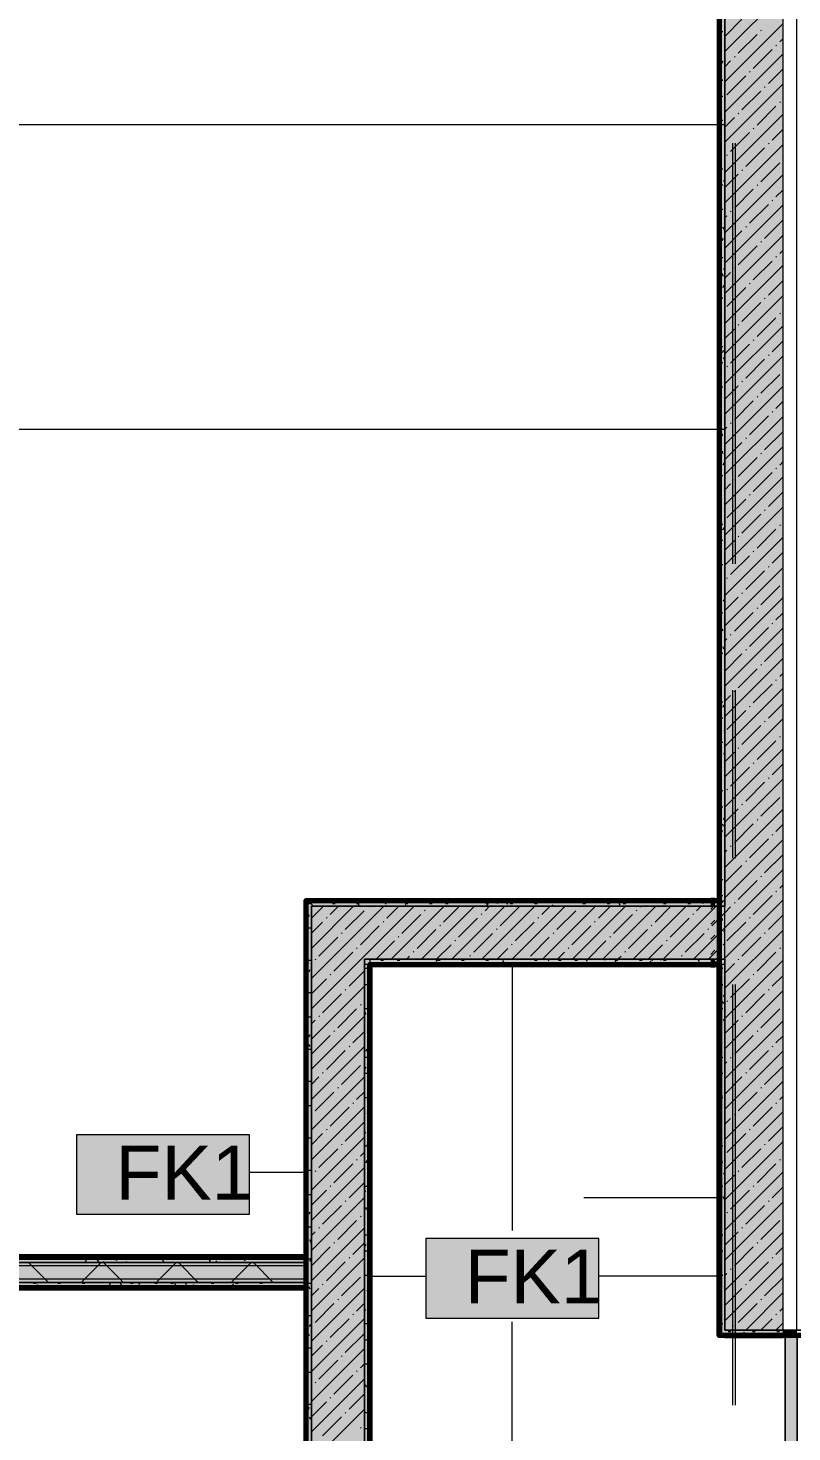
# Model space of a CAD drawing. Header units: millimetres. Extents: x -3817 to 677485, y -22715 to 103890.
# Drawn here: x 362934 to 365816, y 15135 to 20433 of the extents above; entities that cross this region are included whole.
import ezdxf

# ---------------------------------------------------------------- set-up
doc = ezdxf.new("R2010")
doc.units = ezdxf.units.MM
doc.layers.add('PDF _Геометрия', color=7, linetype='Continuous', true_color=0x1d1d1d)
doc.layers.add('PDF _Сплошная заливка', color=7, linetype='Continuous', true_color=0xffffff)
doc.layers.add('PDF _Текст', color=7, linetype='Continuous')
doc.styles.add('PDF GOST-Common', font='arial.ttf')

msp = doc.modelspace()

# ---------------------------------------------------------------- hatches: boundary and pattern name
at = {"layer": 'PDF _Сплошная заливка', "transparency": 33554559}
h = msp.add_hatch(color=256, dxfattribs=at)
h.paths.add_polyline_path([(365782.9, 15519), (365782.9, 15519), (365782.9, 23469), (365562.9, 23469), (365562.9, 15519)], flags=0)
h.paths.add_polyline_path([(365721.6, 24919), (365782.9, 24919), (365782.9, 25319), (365562.9, 25319), (365562.9, 24919)], flags=0)
h = msp.add_hatch(color=256, dxfattribs=at)
h.paths.add_polyline_path([(365542.9, 15498), (365562.9, 15499), (365562.9, 23469), (365542.9, 23469), (365542.9, 15499)], flags=0)
h.paths.add_polyline_path([(365562.9, 24919), (365562.9, 24923), (365542.9, 24923), (365542.9, 24919)], flags=0)
h = msp.add_hatch(color=256, dxfattribs=at)
h.paths.add_polyline_path([(363982.9, 12149), (364002.9, 12149), (364002.9, 13264), (363994.9, 13264), (363994.9, 13319), (363982.9, 13319), (363982.9, 12575.9)], flags=0)
h.paths.add_polyline_path([(363994.9, 14769), (363994.9, 14824), (364002.9, 14824), (364002.9, 17119), (363982.9, 17119), (363982.9, 14769)], flags=0)
h = msp.add_hatch(color=256, dxfattribs=at)
h.paths.add_polyline_path([(364202.9, 12919), (364202.9, 13319), (364002.9, 13319), (364002.9, 12919)], flags=0)
h.paths.add_polyline_path([(364202.9, 14769), (364202.9, 16919), (364002.9, 16919), (364002.9, 14769), (364082.9, 14769)], flags=0)
h = msp.add_hatch(color=256, dxfattribs=at)
h.paths.add_polyline_path([(364222.9, 13119), (364222.9, 13319), (364210.9, 13319), (364209, 13264), (364202.9, 13264), (364202.9, 13119)], flags=0)
h.paths.add_polyline_path([(364222.9, 14769), (364222.9, 16919), (364202.9, 16919), (364202.9, 14824), (364210.9, 14824), (364210.9, 14769)], flags=0)
for points in [[(363980.7, 15774), (363980.7, 15794), (361502.9, 15794), (361502.9, 15774), (363708.6, 15774)], [(363980.7, 15761.5), (363980.7, 15774), (361502.9, 15774), (361502.9, 15761.5), (363708.6, 15761.5)], [(363980.7, 15711.5), (363980.7, 15761.5), (361502.9, 15761.5), (361502.9, 15711.5), (363708.6, 15711.5)], [(363980.7, 15699), (363980.7, 15711.5), (361502.9, 15711.5), (361502.9, 15699), (363708.6, 15699)], [(363980.7, 15679), (363980.7, 15699), (361522.9, 15699), (361522.9, 15679), (363708.6, 15679)]]:
    msp.add_hatch(color=256, dxfattribs=at).paths.add_polyline_path(points)

# ---------------------------------------------------------------- linework, layer by layer
at = {"layer": 'PDF _Геометрия', "color": 231, "lineweight": 70, "true_color": 0xff80c0}
for points in [[(365541.9, 23469), (365541.9, 15500.5), (365542.9, 15500.5), (365542.9, 23469)], [(363982.9, 14769), (363982.9, 17139), (363981.9, 17139), (363981.9, 14769)], [(365542.9, 17139), (363982.9, 17139), (363982.9, 17140), (365542.9, 17140)], [(364222.9, 14769), (364222.9, 16899), (364223.9, 16899), (364223.9, 14769)], [(364222.9, 16899), (365542.9, 16899), (365542.9, 16898), (364222.9, 16898)]]:
    msp.add_lwpolyline(points, close=True, dxfattribs=at)
at = {"layer": 'PDF _Геометрия', "color": 9, "lineweight": 9, "true_color": 0xc0c0c0}
for points in [[(365832.9, 23414), (365832.9, 15519), (366052.9, 15519), (365562.9, 15519), (365782.9, 15519), (365782.9, 23469), (365562.9, 23469), (365542.9, 23469), (365542.9, 15499)], [(361522.9, 19709), (361522.9, 15815.1), (361522.9, 15699), (361522.9, 15679), (363980.7, 15679)], [(363994.9, 14769), (363982.9, 14769), (363982.9, 17119), (363982.9, 17139), (365562.9, 17139)], [(365525.5, 17139), (365509.8, 17139)], [(365562.9, 16919), (365562.9, 16899), (364202.9, 16899), (364202.9, 16919), (365562.9, 16919), (364222.9, 16919), (364222.9, 14769), (364210.9, 14769)], [(365509.8, 16899), (365525.5, 16899)], [(360103.1, 15919), (360103.1, 15899), (360103.1, 15699), (360103.1, 15679), (361502.9, 15679), (361522.9, 15679), (361522.9, 15699), (363980.7, 15699), (361502.9, 15699), (361502.9, 15774), (361502.9, 15794), (363980.7, 15794)], [(365782.9, 15499), (365562.9, 15499)], [(365792.9, 15519), (365812.9, 15519)]]:
    msp.add_lwpolyline(points, dxfattribs=at)
at = {"layer": 'PDF _Геометрия', "color": 7, "lineweight": 9}
for points in [[(365562.9, 16919), (365562.9, 15519), (365562.9, 23469), (365562.9, 17139), (365562.9, 17119)], [(364222.9, 16919), (364202.9, 16919), (364202.9, 14824), (364202.9, 16919)], [(364760.9, 16898.5), (364760.9, 15894.6)], [(363982.4, 16114.4), (363769.9, 16114.4)], [(365532.4, 16017.8), (365031.4, 16017.8)], [(363980.7, 15761.5), (361502.9, 15761.5)], [(363980.7, 15711.5), (361502.9, 15711.5)], [(364223.4, 15722.6), (364434.3, 15722.6)], [(365542.4, 15722.6), (365087.5, 15722.6)], [(364760.9, 13139.5), (364760.9, 15550.6)], [(365562.9, 15498), (365562.9, 15499)], [(365835.4, 14044), (365835.4, 15498), (365835.4, 14044), (365790.4, 14044), (365790.4, 15498), (365790.4, 14044)], [(365835.4, 13140), (365835.4, 15498), (365835.4, 13140), (365790.4, 13140), (365790.4, 15498), (365790.4, 13140)]]:
    msp.add_lwpolyline(points, dxfattribs=at)
at = {"layer": 'PDF _Геометрия', "lineweight": 9}
for points in [[(365562.9, 20344.4), (365782.9, 20564.4)], [(365562.9, 20401.5), (365627.7, 20466.3)], [(365562.9, 20230.4), (365782.9, 20450.4)], [(365613.4, 20338), (365684.7, 20409.2)], [(365699, 20423.5), (365701.3, 20425.9)], [(365670.5, 20280.9), (365741.7, 20352.2)], [(365756, 20366.5), (365758.4, 20368.8)], [(365770.3, 20380.7), (365782.9, 20393.4)], [(365562.9, 20116.3), (365782.9, 20336.3)], [(365562.9, 20287.4), (365584.9, 20309.4)], [(365599.2, 20323.7), (365601.6, 20326.1)], [(365570.7, 20181.1), (365642, 20252.4)], [(365656.2, 20266.7), (365658.6, 20269)], [(365727.5, 20223.9), (365782.9, 20279.3)], [(365562.9, 20002.3), (365782.9, 20222.3)], [(365627.7, 20124.1), (365699, 20195.4)], [(365713.2, 20209.7), (365715.6, 20212)], [(365684.7, 20067.1), (365756, 20138.4)], [(365770.3, 20152.6), (365772.6, 20155)], [(365562.9, 19888.2), (365782.9, 20108.2)], [(365562.9, 20059.3), (365599.2, 20095.6)], [(365613.4, 20109.9), (365615.8, 20112.2)], [(365584.9, 19967.3), (365656.2, 20038.6)], [(365670.5, 20052.8), (365672.8, 20055.2)], [(365741.7, 20010.1), (365782.9, 20051.2)], [(365562.9, 19774.2), (365782.9, 19994.2)], [(365642, 19910.3), (365713.2, 19981.6)], [(365727.5, 19995.8), (365729.9, 19998.2)], [(365570.7, 19953), (365573, 19955.4)], [(365699, 19853.2), (365770.3, 19924.5)], [(365562.9, 19831.2), (365613.4, 19881.8)], [(365562.9, 19660.1), (365782.9, 19880.1)], [(365627.7, 19896), (365630.1, 19898.4)], [(365599.2, 19753.5), (365670.5, 19824.7)], [(365684.7, 19839), (365687.1, 19841.4)], [(365756, 19796.2), (365782.9, 19823.1)], [(365562.9, 19546.1), (365782.9, 19766.1)], [(365656.2, 19696.4), (365727.5, 19767.7)], [(365741.7, 19782), (365744.1, 19784.3)], [(365562.9, 19717.2), (365570.7, 19724.9)], [(365584.9, 19739.2), (365587.3, 19741.6)], [(365562.9, 19603.1), (365627.7, 19667.9)], [(365642, 19682.2), (365644.3, 19684.5)], [(365713.2, 19639.4), (365782.9, 19709.1)], [(365562.9, 19432), (365782.9, 19652)], [(365613.4, 19539.6), (365684.7, 19610.9)], [(365699, 19625.1), (365701.3, 19627.5)], [(365670.5, 19482.6), (365741.7, 19553.9)], [(365756, 19568.1), (365758.4, 19570.5)], [(365770.3, 19582.4), (365782.9, 19595)], [(365562.9, 19318), (365782.9, 19538)], [(365562.9, 19489.1), (365584.9, 19511.1)], [(365599.2, 19525.4), (365601.6, 19527.7)], [(365570.7, 19382.8), (365642, 19454.1)], [(365656.2, 19468.3), (365658.6, 19470.7)], [(365727.5, 19425.6), (365782.9, 19481)], [(365562.9, 19203.9), (365782.9, 19423.9)], [(365627.7, 19325.8), (365699, 19397.1)], [(365713.2, 19411.3), (365715.6, 19413.7)], [(365684.7, 19268.7), (365756, 19340)], [(365770.3, 19354.3), (365772.6, 19356.7)], [(365562.9, 19089.9), (365782.9, 19309.9)], [(365562.9, 19261), (365599.2, 19297.3)], [(365613.4, 19311.5), (365615.8, 19313.9)], [(365584.9, 19169), (365656.2, 19240.2)], [(365670.5, 19254.5), (365672.8, 19256.9)], [(365741.7, 19211.7), (365782.9, 19252.9)], [(365562.9, 18975.8), (365782.9, 19195.8)], [(365642, 19111.9), (365713.2, 19183.2)], [(365727.5, 19197.5), (365729.9, 19199.8)], [(365570.7, 19154.7), (365573, 19157.1)], [(365562.9, 19032.9), (365613.4, 19083.4)], [(365562.9, 18861.8), (365782.9, 19081.8)], [(365627.7, 19097.7), (365630.1, 19100)], [(365699, 19054.9), (365770.3, 19126.2)], [(365599.2, 18955.1), (365670.5, 19026.4)], [(365684.7, 19040.6), (365687.1, 19043)], [(365756, 18997.9), (365782.9, 19024.8)], [(365656.2, 18898.1), (365727.5, 18969.4)], [(365741.7, 18983.6), (365744.1, 18986)], [(365562.9, 18747.7), (365782.9, 18967.7)], [(365562.9, 18918.8), (365570.7, 18926.6)], [(365584.9, 18940.9), (365587.3, 18943.2)], [(365562.9, 18804.8), (365627.7, 18869.6)], [(365642, 18883.8), (365644.3, 18886.2)], [(365713.2, 18841.1), (365782.9, 18910.7)], [(365562.9, 18633.7), (365782.9, 18853.7)], [(365613.4, 18741.3), (365684.7, 18812.5)], [(365699, 18826.8), (365701.3, 18829.2)], [(365756, 18769.8), (365758.4, 18772.2)], [(365770.3, 18784), (365782.9, 18796.7)], [(365562.9, 18519.6), (365782.9, 18739.6)], [(365562.9, 18690.7), (365584.9, 18712.8)], [(365599.2, 18727), (365601.6, 18729.4)], [(365670.5, 18684.2), (365741.7, 18755.5)], [(365570.7, 18584.5), (365642, 18655.7)], [(365656.2, 18670), (365658.6, 18672.4)], [(365727.5, 18627.2), (365782.9, 18682.6)], [(365562.9, 18405.6), (365782.9, 18625.6)], [(365627.7, 18527.4), (365699, 18598.7)], [(365713.2, 18613), (365715.6, 18615.3)], [(365770.3, 18555.9), (365772.6, 18558.3)], [(365562.9, 18291.5), (365782.9, 18511.5)], [(365562.9, 18462.6), (365599.2, 18498.9)], [(365613.4, 18513.2), (365615.8, 18515.5)], [(365684.7, 18470.4), (365756, 18541.7)], [(365584.9, 18370.6), (365656.2, 18441.9)], [(365670.5, 18456.1), (365672.8, 18458.5)], [(365741.7, 18413.4), (365782.9, 18454.5)], [(365562.9, 18177.5), (365782.9, 18397.5)], [(365727.5, 18399.1), (365729.9, 18401.5)], [(365570.7, 18356.4), (365573, 18358.7)], [(365642, 18313.6), (365713.2, 18384.9)], [(365562.9, 18234.5), (365613.4, 18285.1)], [(365562.9, 18063.4), (365782.9, 18283.4)], [(365627.7, 18299.3), (365630.1, 18301.7)], [(365699, 18256.6), (365770.3, 18327.8)], [(365599.2, 18156.8), (365670.5, 18228)], [(365684.7, 18242.3), (365687.1, 18244.7)], [(365741.7, 18185.3), (365744.1, 18187.6)], [(365756, 18199.5), (365782.9, 18226.4)], [(365562.9, 17949.4), (365782.9, 18169.4)], [(365562.9, 18120.5), (365570.7, 18128.3)], [(365584.9, 18142.5), (365587.3, 18144.9)], [(365656.2, 18099.7), (365727.5, 18171)], [(365562.9, 18006.4), (365627.7, 18071.2)], [(365642, 18085.5), (365644.3, 18087.9)], [(365713.2, 18042.7), (365782.9, 18112.4)], [(365562.9, 17835.3), (365782.9, 18055.3)], [(365699, 18028.5), (365701.3, 18030.8)], [(365613.4, 17942.9), (365684.7, 18014.2)], [(365756, 17971.4), (365758.4, 17973.8)], [(365770.3, 17985.7), (365782.9, 17998.3)], [(365562.9, 17721.3), (365782.9, 17941.3)], [(365562.9, 17892.4), (365584.9, 17914.4)], [(365599.2, 17928.7), (365601.6, 17931)], [(365670.5, 17885.9), (365741.7, 17957.2)], [(365570.7, 17786.1), (365642, 17857.4)], [(365656.2, 17871.6), (365658.6, 17874)], [(365727.5, 17828.9), (365782.9, 17884.3)], [(365562.9, 17607.3), (365782.9, 17827.3)], [(365713.2, 17814.6), (365715.6, 17817)], [(365627.7, 17729.1), (365699, 17800.4)], [(365770.3, 17757.6), (365772.6, 17760)], [(365562.9, 17493.2), (365782.9, 17713.2)], [(365562.9, 17664.3), (365599.2, 17700.6)], [(365613.4, 17714.8), (365615.8, 17717.2)], [(365684.7, 17672.1), (365756, 17743.3)], [(365670.5, 17657.8), (365672.8, 17660.2)], [(365741.7, 17615), (365782.9, 17656.2)], [(365562.9, 17379.2), (365782.9, 17599.2)], [(365584.9, 17572.3), (365656.2, 17643.5)], [(365727.5, 17600.8), (365729.9, 17603.1)], [(365570.7, 17558), (365573, 17560.4)], [(365642, 17515.2), (365713.2, 17586.5)], [(365562.9, 17436.2), (365613.4, 17486.7)], [(365627.7, 17501), (365630.1, 17503.4)], [(365699, 17458.2), (365770.3, 17529.5)], [(365562.9, 17265.1), (365782.9, 17485.1)], [(365684.7, 17444), (365687.1, 17446.3)], [(365599.2, 17358.4), (365670.5, 17429.7)], [(365741.7, 17386.9), (365744.1, 17389.3)], [(365756, 17401.2), (365782.9, 17428.1)], [(365562.9, 17151.1), (365782.9, 17371.1)], [(365562.9, 17322.1), (365570.7, 17329.9)], [(365584.9, 17344.2), (365587.3, 17346.5)], [(365656.2, 17301.4), (365727.5, 17372.7)], [(365642, 17287.1), (365644.3, 17289.5)], [(365713.2, 17244.4), (365782.9, 17314)], [(365444.9, 16919), (365562.9, 17037), (365782.9, 17257)], [(365562.9, 17208.1), (365627.7, 17272.9)], [(365699, 17230.1), (365701.3, 17232.5)], [(365613.4, 17144.6), (365684.7, 17215.9)], [(365756, 17173.1), (365758.4, 17175.5)], [(365770.3, 17187.3), (365782.9, 17200)], [(364002.9, 17073.7), (364048.2, 17119)], [(364002.9, 16959.6), (364162.2, 17119)], [(364002.9, 16845.6), (364076.3, 16919), (364276.3, 17119)], [(364002.9, 16731.5), (364190.3, 16919), (364390.3, 17119)], [(364073.8, 17087.6), (364105.2, 17119)], [(364216.3, 17116.1), (364218.7, 17118.4)], [(364287.6, 17073.3), (364333.3, 17119)], [(364304.4, 16919), (364504.4, 17119)], [(364418.4, 16919), (364618.4, 17119)], [(364444.4, 17116.1), (364447.4, 17119)], [(364501.5, 17059), (364561.4, 17119)], [(364532.5, 16919), (364732.5, 17119)], [(364646.5, 16919), (364846.5, 17119)], [(364658.3, 17101.8), (364675.5, 17119)], [(364715.3, 17044.8), (364786.6, 17116.1)], [(364760.6, 16919), (364960.6, 17119)], [(364872.1, 17087.6), (364903.6, 17119)], [(364874.6, 16919), (365074.6, 17119)], [(364988.7, 16919), (365188.7, 17119)], [(365014.7, 17116.1), (365017.1, 17118.4)], [(365086, 17073.3), (365131.7, 17119)], [(365102.7, 16919), (365302.7, 17119)], [(365216.8, 16919), (365416.8, 17119)], [(365242.8, 17116.1), (365245.7, 17119)], [(365299.8, 17059), (365359.8, 17119)], [(365330.8, 16919), (365530.8, 17119)], [(365456.6, 17101.8), (365473.8, 17119)], [(365509.8, 17108), (365520.8, 17119)], [(365513.6, 17044.8), (365562.9, 17094), (365584.9, 17116.1)], [(365558.9, 16919), (365562.9, 16923), (365782.9, 17143)], [(365599.2, 17130.3), (365601.6, 17132.7)], [(365670.5, 17087.6), (365741.7, 17158.8)], [(364059.5, 17073.3), (364061.9, 17075.7)], [(364130.8, 17030.5), (364202.1, 17101.8)], [(364273.4, 17059), (364275.7, 17061.4)], [(364344.6, 17016.3), (364415.9, 17087.6)], [(364430.2, 17101.8), (364432.6, 17104.2)], [(364558.5, 17002), (364629.8, 17073.3)], [(364644, 17087.6), (364646.4, 17089.9)], [(364857.9, 17073.3), (364860.2, 17075.7)], [(364929.1, 17030.5), (365000.4, 17101.8)], [(365071.7, 17059), (365074.1, 17061.4)], [(365143, 17016.3), (365214.3, 17087.6)], [(365228.5, 17101.8), (365230.9, 17104.2)], [(365356.8, 17002), (365428.1, 17073.3)], [(365442.4, 17087.6), (365444.7, 17089.9)], [(365509.8, 17051), (365525.5, 17066.7)], [(365656.2, 17073.3), (365658.6, 17075.7)], [(365727.5, 17030.5), (365782.9, 17085.9)], [(364002.9, 17016.7), (364045.3, 17059)], [(364116.5, 17016.3), (364118.9, 17018.6)], [(364187.8, 16973.5), (364259.1, 17044.8)], [(364401.7, 16959.2), (364472.9, 17030.5)], [(364487.2, 17044.8), (364489.6, 17047.2)], [(364615.5, 16945), (364686.8, 17016.3)], [(364701, 17030.5), (364703.4, 17032.9)], [(364772.3, 16987.8), (364843.6, 17059)], [(364914.9, 17016.3), (364917.3, 17018.6)], [(364986.2, 16973.5), (365057.5, 17044.8)], [(365200, 16959.2), (365271.3, 17030.5)], [(365285.5, 17044.8), (365287.9, 17047.2)], [(365413.9, 16945), (365485.1, 17016.3)], [(365499.4, 17030.5), (365501.8, 17032.9)], [(365509.8, 16994), (365525.5, 17009.7)], [(365562.9, 16808.9), (365782.9, 17028.9)], [(365570.7, 16987.8), (365642, 17059)], [(365713.2, 17016.3), (365715.6, 17018.6)], [(364031, 16930.7), (364102.3, 17002)], [(364173.6, 16959.2), (364175.9, 16961.6)], [(364247.4, 16919), (364316.1, 16987.8)], [(364330.4, 17002), (364332.8, 17004.4)], [(364475.5, 16919), (364530, 16973.5)], [(364544.2, 16987.8), (364546.6, 16990.1)], [(364703.6, 16919), (364743.8, 16959.2)], [(364758.1, 16973.5), (364760.4, 16975.9)], [(364829.4, 16930.7), (364900.6, 17002)], [(364971.9, 16959.2), (364974.3, 16961.6)], [(365045.7, 16919), (365114.5, 16987.8)], [(365128.7, 17002), (365131.1, 17004.4)], [(365273.8, 16919), (365328.3, 16973.5)], [(365342.6, 16987.8), (365344.9, 16990.1)], [(365501.9, 16919), (365542.2, 16959.2)], [(365556.4, 16973.5), (365558.8, 16975.9)], [(365627.7, 16930.7), (365699, 17002)], [(365770.3, 16959.2), (365772.6, 16961.6)], [(364016.8, 16916.5), (364019.1, 16918.9)], [(364088, 16873.7), (364133.3, 16919), (364159.3, 16945)], [(364361.4, 16919), (364373.2, 16930.7)], [(364387.4, 16945), (364389.8, 16947.4)], [(364601.3, 16930.7), (364603.6, 16933.1)], [(364931.7, 16919), (364957.7, 16945)], [(365159.8, 16919), (365171.5, 16930.7)], [(365185.8, 16945), (365188.1, 16947.4)], [(365399.6, 16930.7), (365402, 16933.1)], [(365509.8, 16936.9), (365525.5, 16952.6)], [(365562.9, 16694.9), (365782.9, 16914.9)], [(365613.4, 16916.5), (365615.8, 16918.9)], [(365684.7, 16873.7), (365756, 16945)], [(364073.8, 16859.5), (364076.1, 16861.8)], [(364145.1, 16816.7), (364202.9, 16874.5)], [(365562.9, 16865.9), (365599.2, 16902.2)], [(365670.5, 16859.5), (365672.8, 16861.8)], [(365741.7, 16816.7), (365782.9, 16857.8)], [(364002.9, 16788.6), (364059.5, 16845.2)], [(364002.9, 16617.5), (364202.9, 16817.5)], [(364130.8, 16802.4), (364133.2, 16804.8)], [(365562.9, 16580.8), (365782.9, 16800.8)], [(365584.9, 16773.9), (365656.2, 16845.2)], [(365727.5, 16802.4), (365729.9, 16804.8)], [(364045.3, 16716.9), (364116.5, 16788.2)], [(364187.8, 16745.4), (364190.2, 16747.8)], [(364202.1, 16759.7), (364202.9, 16760.5)], [(365570.7, 16759.7), (365573, 16762)], [(365642, 16716.9), (365713.2, 16788.2)], [(364002.9, 16503.4), (364202.9, 16703.4)], [(364031, 16702.6), (364033.4, 16705)], [(364102.3, 16659.9), (364173.6, 16731.2)], [(365627.7, 16702.6), (365630.1, 16705)], [(365699, 16659.9), (365770.3, 16731.2)], [(364002.9, 16674.5), (364016.8, 16688.4)], [(364088, 16645.6), (364090.4, 16648)], [(364159.3, 16602.8), (364202.9, 16646.4)], [(365562.9, 16637.8), (365613.4, 16688.4)], [(365562.9, 16466.8), (365782.9, 16686.8)], [(365684.7, 16645.6), (365687.1, 16648)], [(364002.9, 16560.5), (364073.8, 16631.4)], [(364002.9, 16389.4), (364202.9, 16589.4)], [(364145.1, 16588.6), (364147.4, 16591)], [(365599.2, 16560.1), (365670.5, 16631.4)], [(365741.7, 16588.6), (365744.1, 16591)], [(365756, 16602.8), (365782.9, 16629.7)], [(364059.5, 16503.1), (364130.8, 16574.3)], [(364202.1, 16531.6), (364202.9, 16532.4)], [(365562.9, 16352.7), (365782.9, 16572.7)], [(365562.9, 16523.8), (365570.7, 16531.6)], [(365584.9, 16545.8), (365587.3, 16548.2)], [(365656.2, 16503.1), (365727.5, 16574.3)], [(364045.3, 16488.8), (364047.6, 16491.2)], [(364116.5, 16446), (364187.8, 16517.3)], [(365642, 16488.8), (365644.3, 16491.2)], [(365713.2, 16446), (365782.9, 16515.7)], [(364002.9, 16275.4), (364202.9, 16475.4)], [(364002.9, 16446.4), (364031, 16474.5)], [(364102.3, 16431.8), (364104.7, 16434.1)], [(365562.9, 16409.7), (365627.7, 16474.5)], [(365562.9, 16238.7), (365782.9, 16458.7)], [(365699, 16431.8), (365701.3, 16434.1)], [(364016.8, 16346.2), (364088, 16417.5)], [(364159.3, 16374.7), (364161.7, 16377.1)], [(364173.6, 16389), (364202.9, 16418.3)], [(365613.4, 16346.2), (365684.7, 16417.5)], [(365756, 16374.7), (365758.4, 16377.1)], [(365770.3, 16389), (365782.9, 16401.6)], [(364002.9, 16161.3), (364202.9, 16361.3)], [(364002.9, 16332.4), (364004.9, 16334.3)], [(364073.8, 16289.2), (364145.1, 16360.5)], [(365562.9, 16124.6), (365782.9, 16344.6)], [(365599.2, 16332), (365601.6, 16334.3)], [(365670.5, 16289.2), (365741.7, 16360.5)], [(364059.5, 16275), (364061.9, 16277.3)], [(364130.8, 16232.2), (364202.1, 16303.5)], [(365562.9, 16295.7), (365584.9, 16317.7)], [(365656.2, 16275), (365658.6, 16277.3)], [(365727.5, 16232.2), (365782.9, 16287.6)], [(364002.9, 16218.3), (364045.3, 16260.7)], [(364002.9, 16047.3), (364202.9, 16247.3)], [(364116.5, 16217.9), (364118.9, 16220.3)], [(365562.9, 16010.6), (365782.9, 16230.6)], [(365570.7, 16189.4), (365642, 16260.7)], [(365713.2, 16217.9), (365715.6, 16220.3)], [(364031, 16132.4), (364102.3, 16203.7)], [(364173.6, 16160.9), (364175.9, 16163.3)], [(364187.8, 16175.2), (364202.9, 16190.2)], [(365627.7, 16132.4), (365699, 16203.7)], [(365770.3, 16160.9), (365772.6, 16163.3)], [(364002.9, 15933.2), (364202.9, 16133.2)], [(364016.8, 16118.1), (364019.1, 16120.5)], [(364088, 16075.4), (364159.3, 16146.6)], [(365562.9, 15896.5), (365782.9, 16116.5)], [(365613.4, 16118.1), (365615.8, 16120.5)], [(365684.7, 16075.4), (365756, 16146.6)], [(364073.8, 16061.1), (364076.1, 16063.5)], [(364145.1, 16018.3), (364202.9, 16076.2)], [(365562.9, 16067.6), (365599.2, 16103.9)], [(365670.5, 16061.1), (365672.8, 16063.5)], [(365741.7, 16018.3), (365782.9, 16059.5)], [(364002.9, 15990.2), (364059.5, 16046.9)], [(364002.9, 15819.2), (364202.9, 16019.2)], [(364130.8, 16004.1), (364133.2, 16006.5)], [(365562.9, 15782.5), (365782.9, 16002.5)], [(365584.9, 15975.6), (365656.2, 16046.9)], [(365727.5, 16004.1), (365729.9, 16006.5)], [(364045.3, 15918.5), (364116.5, 15989.8)], [(364187.8, 15947.1), (364190.2, 15949.4)], [(364202.1, 15961.3), (364202.9, 15962.1)], [(365570.7, 15961.3), (365573, 15963.7)], [(365642, 15918.5), (365713.2, 15989.8)], [(364002.9, 15705.1), (364202.9, 15905.1)], [(364031, 15904.3), (364033.4, 15906.7)], [(364102.3, 15861.5), (364173.6, 15932.8)], [(365627.7, 15904.3), (365630.1, 15906.7)], [(365699, 15861.5), (365770.3, 15932.8)], [(364002.9, 15876.2), (364016.8, 15890)], [(364088, 15847.3), (364090.4, 15849.6)], [(364159.3, 15804.5), (364202.9, 15848.1)], [(365562.9, 15839.5), (365613.4, 15890)], [(365562.9, 15668.4), (365782.9, 15888.4)], [(365684.7, 15847.3), (365687.1, 15849.6)], [(364002.9, 15762.1), (364073.8, 15833)], [(364002.9, 15591.1), (364202.9, 15791.1)], [(364145.1, 15790.2), (364147.4, 15792.6)], [(365599.2, 15761.7), (365670.5, 15833)], [(365741.7, 15790.2), (365744.1, 15792.6)], [(365756, 15804.5), (365782.9, 15831.4)], [(364059.5, 15704.7), (364130.8, 15776)], [(365562.9, 15554.4), (365782.9, 15774.4)], [(365584.9, 15747.5), (365587.3, 15749.8)], [(365656.2, 15704.7), (365727.5, 15776)], [(364045.3, 15690.5), (364047.6, 15692.8)], [(364116.5, 15647.7), (364187.8, 15719)], [(364202.1, 15733.2), (364202.9, 15734)], [(365562.9, 15725.4), (365570.7, 15733.2)], [(365642, 15690.5), (365644.3, 15692.8)], [(365713.2, 15647.7), (365782.9, 15717.3)], [(364002.9, 15477), (364202.9, 15677)], [(364002.9, 15648.1), (364031, 15676.2)], [(364102.3, 15633.4), (364104.7, 15635.8)], [(365562.9, 15611.4), (365627.7, 15676.2)], [(365641.6, 15519), (365782.9, 15660.3)], [(365699, 15633.4), (365701.3, 15635.8)], [(364016.8, 15547.9), (364088, 15619.2)], [(364159.3, 15576.4), (364161.7, 15578.8)], [(364173.6, 15590.7), (364202.9, 15620)], [(365613.4, 15547.9), (365684.7, 15619.2)], [(365756, 15576.4), (365758.4, 15578.8)], [(365770.3, 15590.7), (365782.9, 15603.3)], [(364002.9, 15363), (364202.9, 15563)], [(364002.9, 15534), (364004.9, 15536)], [(364073.8, 15490.9), (364145.1, 15562.1)], [(365599.2, 15533.6), (365601.6, 15536)], [(365698.6, 15519), (365741.7, 15562.1)], [(365755.6, 15519), (365782.9, 15546.3)], [(364059.5, 15476.6), (364061.9, 15479)], [(364130.8, 15433.8), (364202.1, 15505.1)], [(365584.6, 15519), (365584.9, 15519.4)], [(364002.9, 15420), (364045.3, 15462.4)], [(364002.9, 15248.9), (364202.9, 15448.9)], [(364116.5, 15419.6), (364118.9, 15422)], [(364031, 15334), (364102.3, 15405.3)], [(364187.8, 15376.8), (364202.9, 15391.9)], [(364002.9, 15134.9), (364202.9, 15334.9)], [(364016.8, 15319.8), (364019.1, 15322.2)], [(364088, 15277), (364159.3, 15348.3)], [(364173.6, 15362.6), (364175.9, 15364.9)], [(364073.8, 15262.8), (364076.1, 15265.1)], [(364145.1, 15220), (364202.9, 15277.8)], [(364002.9, 15191.9), (364059.5, 15248.5)], [(364002.9, 15020.8), (364202.9, 15220.8)], [(364130.8, 15205.7), (364133.2, 15208.1)], [(364045.3, 15120.2), (364116.5, 15191.5)], [(364202.1, 15163), (364202.9, 15163.8)], [(364187.8, 15148.7), (364190.2, 15151.1)]]:
    msp.add_lwpolyline(points, dxfattribs=at)
at = {"layer": 'PDF _Геометрия', "color": 253, "lineweight": 9, "true_color": 0x9b9b9b}
for points in [[(365545.3, 20420.4), (365555.3, 20420.4)], [(365546.6, 20368.5), (365542.9, 20375)], [(365544.2, 20350.2), (365542.9, 20347.9)], [(365555.3, 20308.5), (365550.3, 20299.8)], [(365554.8, 20232.5), (365549.7, 20241.2)], [(365562.9, 20260.6), (365561.5, 20258.2)], [(365545.3, 20237.5), (365555.3, 20237.5)], [(365545.3, 20176.5), (365555.3, 20176.5)], [(365545.3, 20085.1), (365555.3, 20085.1)], [(365546.1, 19926.7), (365542.9, 19921.2)], [(365545.3, 19902.2), (365555.3, 19902.2)], [(365545.3, 19841.2), (365555.3, 19841.2)], [(365562.9, 19852.6), (365559, 19859.4)], [(365545.3, 19749.8), (365555.3, 19749.8)], [(365545, 19681), (365542.9, 19677.4)], [(365561, 19673), (365556, 19681.7)], [(365549.9, 19631.3), (365544.9, 19640)], [(365556.1, 19639.4), (365551.1, 19630.7)], [(365545.3, 19566.9), (365555.3, 19566.9)], [(365554, 19563.3), (365548.9, 19572)], [(365545.3, 19506), (365555.3, 19506)], [(365558.1, 19495.3), (365553, 19504)], [(365562.9, 19529.1), (365558.2, 19521)], [(365546.9, 19453.6), (365542.9, 19460.6)], [(365559.1, 19461.7), (365554.1, 19453)], [(365545.3, 19414.5), (365555.3, 19414.5)], [(365543.9, 19275.9), (365542.9, 19277.7)], [(365545.3, 19231.6), (365555.3, 19231.6)], [(365558, 19215.9), (365553, 19207.2)], [(365562.9, 19182.1), (365558.2, 19190.2)], [(365545.3, 19170.7), (365555.3, 19170.7)], [(365545.3, 19079.2), (365555.3, 19079.2)], [(365545.8, 19011.8), (365542.9, 19006.8)], [(365549.1, 18962.2), (365544.1, 18970.9)], [(365545.3, 18896.4), (365555.3, 18896.4)], [(365552.9, 18902.2), (365547.8, 18893.4)], [(365548.8, 18834.1), (365543.8, 18825.4)], [(365545.3, 18835.4), (365555.3, 18835.4)], [(365557.3, 18826.1), (365552.2, 18834.8)], [(365559.9, 18792.5), (365554.9, 18783.8)], [(365545.3, 18744), (365555.3, 18744)], [(365543.1, 18606.7), (365542.9, 18607.1)], [(365547.7, 18588.4), (365542.9, 18580.1)], [(365545.3, 18561.1), (365555.3, 18561.1)], [(365558.8, 18546.8), (365553.8, 18538)], [(365545.3, 18500.1), (365555.3, 18500.1)], [(365562.9, 18450.6), (365561.5, 18453)], [(365545.3, 18408.7), (365555.3, 18408.7)], [(365552.4, 18224.9), (365547.3, 18233.7)], [(365562.9, 18267.7), (365558.5, 18275.3)], [(365545.3, 18225.8), (365555.3, 18225.8)], [(365549.6, 18165), (365544.6, 18156.2)], [(365545.3, 18164.8), (365555.3, 18164.8)], [(365556.5, 18156.9), (365551.4, 18165.6)], [(365545.3, 18073.4), (365555.3, 18073.4)], [(365560.5, 18088.9), (365555.5, 18097.6)], [(365549.4, 18047.2), (365544.4, 18056)], [(365548.5, 17919.2), (365543.5, 17910.5)], [(365546.4, 17869.5), (365542.9, 17875.6)], [(365545.3, 17890.5), (365555.3, 17890.5)], [(365559.6, 17877.6), (365554.6, 17868.9)], [(365545.3, 17829.6), (365555.3, 17829.6)], [(365562.9, 17780), (365560.7, 17783.8)], [(365562.9, 17761.3), (365561.7, 17759.2)], [(365545.3, 17738.1), (365555.3, 17738.1)], [(365562.6, 17699.9), (365557.6, 17691.2)], [(365545.3, 17555.2), (365555.3, 17555.2)], [(365551.6, 17555.8), (365546.5, 17564.5)], [(365545.3, 17494.3), (365555.3, 17494.3)], [(365561.5, 17454.1), (365556.5, 17445.4)], [(365545.3, 17402.8), (365555.3, 17402.8)], [(365559.7, 17419.7), (365554.7, 17428.4)], [(365549.3, 17250), (365544.3, 17241.3)], [(365545.6, 17200.4), (365542.9, 17205)], [(365545.3, 17220), (365555.3, 17220)], [(363990.8, 17128.5), (364000.9, 17128.5)], [(364007.2, 17121.7), (364002.2, 17130.4)], [(364044, 17119), (364043.8, 17119.2)], [(364066.7, 17120.5), (364065.8, 17119)], [(364082.3, 17128.5), (364092.3, 17128.5)], [(364173.7, 17128.5), (364183.7, 17128.5)], [(364184.8, 17119), (364179.9, 17127.4)], [(364218, 17138.8), (364213, 17130.1)], [(364279.4, 17138), (364278.8, 17139)], [(364286.1, 17134.7), (364281, 17126)], [(364356.6, 17128.5), (364366.6, 17128.5)], [(364360.7, 17119), (364357.6, 17124.4)], [(364448, 17128.5), (364458.1, 17128.5)], [(364509, 17128.5), (364519, 17128.5)], [(364661.4, 17128.5), (364671.4, 17128.5)], [(364667.9, 17125.4), (364664.1, 17119)], [(364702.8, 17136.1), (364701.1, 17139)], [(364709.5, 17136.6), (364704.5, 17127.9)], [(364744.4, 17125), (364739.4, 17133.7)], [(364752.8, 17128.5), (364762.9, 17128.5)], [(364816.5, 17139), (364814.1, 17134.9)], [(364844.3, 17128.5), (364854.3, 17128.5)], [(364913.6, 17124.3), (364910.5, 17119)], [(364981.6, 17120.3), (364980.9, 17119)], [(365027.1, 17128.5), (365037.2, 17128.5)], [(365058.2, 17130.1), (365053.2, 17138.9)], [(365062.8, 17139), (365059.9, 17133.9)], [(365118.6, 17128.5), (365128.6, 17128.5)], [(365126.2, 17134.2), (365123.5, 17139)], [(365132.9, 17138.5), (365127.9, 17129.8)], [(365167.9, 17123.1), (365162.8, 17131.8)], [(365179.5, 17128.5), (365189.6, 17128.5)], [(365205.4, 17119), (365204.5, 17120.6)], [(365227.4, 17119.2), (365227.3, 17119)], [(365303.9, 17131.2), (365299.5, 17139)], [(365331.9, 17128.5), (365342, 17128.5)], [(365423.4, 17128.5), (365433.4, 17128.5)], [(365481.6, 17128.3), (365476.6, 17137)], [(365514.7, 17129.2), (365509.7, 17120.5)], [(365509.8, 17128.5), (365514.9, 17128.5)], [(365512.2, 17119), (365509.8, 17123)], [(365514.8, 17128.5), (365524.9, 17128.5)], [(365522.2, 17119), (365518.3, 17125.8)], [(365545.3, 17159), (365555.3, 17159)], [(365556.4, 17140.4), (365551.3, 17131.7), (365555.6, 17139)], [(363983.4, 17098.2), (363982.9, 17097.3)], [(363996.1, 17080), (363991, 17088.8)], [(365545.3, 17067.6), (365555.3, 17067.6)], [(365552.3, 17072.3), (365547.3, 17063.6)], [(363984.9, 17038.4), (363982.9, 17041.9)], [(363990.8, 17037.1), (364000.9, 17037.1)], [(365562.9, 17029.8), (365558.4, 17022)], [(363989, 16970.4), (363984, 16979.1)], [(363990.5, 16988.6), (363985.5, 16979.9)], [(363986.4, 16920.5), (363982.9, 16914.4)], [(363993.1, 16902.3), (363988.1, 16911.1)], [(363990.8, 16915.2), (364000.9, 16915.2)], [(364265.2, 16918.7), (364265, 16919)], [(364265.1, 16915.2), (364275.2, 16915.2)], [(364326.1, 16915.2), (364336.1, 16915.2)], [(364347, 16899), (364343.5, 16905.1)], [(364436.3, 16907.2), (364431.5, 16899)], [(364477.9, 16918.3), (364472.9, 16909.6)], [(364478.5, 16915.2), (364488.6, 16915.2)], [(364569.9, 16915.2), (364580, 16915.2)], [(364583.9, 16919), (364582.5, 16916.7)], [(364661.4, 16915.2), (364671.4, 16915.2)], [(364682, 16906.1), (364677.9, 16899)], [(364688.7, 16916.8), (364687.4, 16919)], [(364730.3, 16905.6), (364725.3, 16914.3)], [(364830.2, 16919), (364828.3, 16915.6)], [(364844.3, 16915.2), (364854.3, 16915.2)], [(364900.6, 16919), (364896.3, 16911.5)], [(364935.7, 16915.2), (364945.7, 16915.2)], [(364996.7, 16915.2), (365006.7, 16915.2)], [(365044.1, 16910.8), (365039.3, 16919)], [(365112.1, 16914.9), (365109.7, 16919)], [(365153.7, 16903.7), (365148.7, 16912.4)], [(365149.1, 16915.2), (365159.1, 16915.2)], [(365240.5, 16915.2), (365250.6, 16915.2)], [(365283.1, 16911), (365278.1, 16902.3)], [(365289.8, 16911.9), (365285.7, 16919)], [(365323, 16919), (365319.7, 16913.4)], [(365331.9, 16915.2), (365342, 16915.2)], [(365467.5, 16908.9), (365462.5, 16917.6)], [(365508.4, 16899), (365504.1, 16906.5)], [(365509.8, 16915.2), (365514.9, 16915.2)], [(365518.9, 16909.9), (365513.8, 16901.2)], [(365514.8, 16915.2), (365524.9, 16915.2)], [(365528.9, 16909.9), (365523.8, 16901.2)], [(363997.6, 16878.9), (363992.6, 16870.2)], [(364204.2, 16884.7), (364214.2, 16884.7)], [(364216.9, 16893), (364211.9, 16884.3)], [(364750, 16902), (364748.3, 16899)], [(364995.8, 16900.9), (364994.7, 16899)], [(365191.7, 16899), (365190.3, 16901.3)], [(365545.3, 16884.7), (365555.3, 16884.7)], [(365562.9, 16865.6), (365561, 16868.9)], [(364204.2, 16823.7), (364214.2, 16823.7)], [(365545.3, 16823.7), (365555.3, 16823.7)], [(365551.2, 16826.6), (365546.2, 16817.9)], [(365554.9, 16818.6), (365549.8, 16827.3)], [(363990.8, 16793.2), (364000.9, 16793.2)], [(365558.9, 16750.5), (365553.9, 16759.2)], [(365562.3, 16785), (365557.3, 16776.3)], [(363990.8, 16701.8), (364000.9, 16701.8)], [(364204.2, 16732.3), (364214.2, 16732.3)], [(364209.4, 16710.5), (364204.4, 16719.2)], [(365545.3, 16732.3), (365555.3, 16732.3)], [(365562.9, 16682.7), (365558, 16691.2)], [(363985.3, 16674.8), (363982.9, 16670.6)], [(364204.7, 16688.9), (364202.9, 16685.9)], [(365551.9, 16640.9), (365546.8, 16649.6)], [(363996.5, 16633.2), (363991.5, 16624.4)], [(363998.3, 16588.6), (363993.2, 16597.3)], [(363990.8, 16579.9), (364000.9, 16579.9)], [(364002.9, 16583.3), (364002.6, 16582.8)], [(364204.2, 16549.4), (364214.2, 16549.4)], [(364211.7, 16579.3), (364206.7, 16570.6)], [(365544.8, 16531.2), (365542.9, 16534.5)], [(365545.3, 16549.4), (365555.3, 16549.4)], [(364207.7, 16511.2), (364202.9, 16503)], [(364204.2, 16488.4), (364214.2, 16488.4)], [(365546, 16512.8), (365542.9, 16507.4)], [(365545.3, 16488.4), (365555.3, 16488.4)], [(363990.8, 16458), (364000.9, 16458)], [(364002.9, 16458.6), (364001.4, 16461.2)], [(364218.8, 16469.6), (364213.8, 16460.9)], [(365548.9, 16463.2), (365543.8, 16471.9)], [(364204.2, 16397), (364214.2, 16397)], [(365545.3, 16397), (365555.3, 16397)], [(365553.1, 16403.2), (365548.1, 16394.5)], [(363984.1, 16369.2), (363982.9, 16371.4)], [(363990.8, 16366.5), (364000.9, 16366.5)], [(364218.7, 16328.7), (364213.7, 16337.4)], [(364222.8, 16260.7), (364217.8, 16269.4)], [(363987.2, 16251.4), (363982.9, 16243.8)], [(363992.3, 16233.2), (363987.3, 16241.9)], [(363990.8, 16244.6), (364000.9, 16244.6)], [(364206.6, 16265.5), (364202.9, 16259.1)], [(364204.2, 16214.1), (364214.2, 16214.1)], [(364217.7, 16223.9), (364212.7, 16215.2)], [(365545.3, 16214.1), (365555.3, 16214.1)], [(364222.9, 16199.5), (364221.8, 16201.3)], [(363990.8, 16122.7), (364000.9, 16122.7)], [(364204.6, 16109.4), (364202.9, 16112.2)], [(364204.2, 16153.2), (364214.2, 16153.2)], [(364215.7, 16151), (364210.7, 16159.7)], [(365545.3, 16153.2), (365555.3, 16153.2)], [(365552, 16157.4), (365547, 16148.7)], [(365554.1, 16149.4), (365549, 16158.1)], [(365562.9, 16115.4), (365558.1, 16107.1)], [(364204.2, 16061.7), (364214.2, 16061.7)], [(365545.3, 16061.7), (365555.3, 16061.7)], [(363986.1, 16005.6), (363982.9, 16000)], [(363990.8, 16031.2), (364000.9, 16031.2)], [(364208.6, 16041.3), (364203.6, 16050)], [(365562.2, 16013.3), (365557.2, 16022)], [(363997.3, 15964), (363992.3, 15955.3)], [(364212.7, 15973.3), (364207.7, 15982)], [(363990.8, 15909.3), (364000.9, 15909.3)], [(365562.9, 15932.5), (365561.1, 15929.4)], [(364001.5, 15851.4), (363996.5, 15860.1)], [(364002.9, 15851.8), (363999.3, 15845.6)], [(364204.2, 15878.8), (364214.2, 15878.8)], [(365545.3, 15878.8), (365555.3, 15878.8)], [(362981.1, 15790.1), (362978.8, 15794)], [(363054.5, 15794), (363053.9, 15793.1)], [(363158.8, 15787.1), (363154.8, 15794)], [(363440.8, 15792.6), (363435.7, 15783.8)], [(363686.5, 15791.5), (363681.5, 15782.7)], [(364002.9, 15788.1), (364000.6, 15792.1)], [(364208.5, 15842.1), (364203.4, 15833.4)], [(364204.2, 15817.9), (364214.2, 15817.9)], [(365548.1, 15794), (365543, 15802.7)], [(365545.3, 15817.9), (365555.3, 15817.9)], [(363015.5, 15787.4), (363025.5, 15787.4)], [(363106.9, 15787.4), (363116.9, 15787.4)], [(363153.4, 15782.5), (363148.5, 15774)], [(363167.9, 15787.4), (363177.9, 15787.4)], [(363200.4, 15776), (363195.4, 15784.7)], [(363221.4, 15778.4), (363218.9, 15774)], [(363268.4, 15780.1), (363263.4, 15788.8)], [(363307.1, 15774), (363305, 15777.6)], [(363320.3, 15787.4), (363330.3, 15787.4)], [(363411.7, 15787.4), (363421.8, 15787.4)], [(363446.1, 15777.1), (363441.1, 15785.8)], [(363503.1, 15787.4), (363513.2, 15787.4)], [(363623.8, 15774.1), (363618.8, 15782.8)], [(363644.9, 15780.3), (363641.2, 15774)], [(363686, 15787.4), (363696.1, 15787.4)], [(363729.5, 15774), (363728.5, 15775.7)], [(363754.5, 15787.4), (363749.5, 15778.7)], [(363777.5, 15787.4), (363787.5, 15787.4)], [(363838.4, 15787.4), (363848.5, 15787.4)], [(363990.8, 15787.4), (364000.9, 15787.4)], [(364000.3, 15786.3), (363995.3, 15777.6)], [(362956.4, 15685.1), (362952.9, 15679)], [(362954.5, 15696), (362964.5, 15696)], [(362974, 15680.5), (362969, 15689.2)], [(363045.9, 15696), (363056, 15696)], [(363137.4, 15696), (363147.4, 15696)], [(363243.8, 15695.1), (363238.7, 15686.4)], [(363246.1, 15696.8), (363244.8, 15699)], [(363281.2, 15699), (363280.4, 15697.6)], [(363287.7, 15685.6), (363282.7, 15694.3)], [(363320.3, 15696), (363330.3, 15696)], [(363355.8, 15689.7), (363350.8, 15698.4)], [(363397.2, 15679), (363392.4, 15687.3)], [(363411.7, 15696), (363421.8, 15696)], [(363472.7, 15696), (363482.7, 15696)], [(363489.5, 15694), (363484.5, 15685.3)], [(363533.5, 15686.7), (363528.5, 15695.4)], [(363557.5, 15690), (363552.5, 15681.2)], [(363625.1, 15696), (363635.1, 15696)], [(363711.2, 15683.7), (363706.2, 15692.4)], [(363716.5, 15696), (363726.5, 15696)], [(363803.3, 15688.9), (363798.2, 15680.2)], [(363807.9, 15696), (363818, 15696)], [(363819.5, 15679), (363815.8, 15685.4)], [(363871.3, 15684.8), (363868, 15679)], [(363990.8, 15696), (364000.9, 15696)], [(364204.2, 15726.4), (364214.2, 15726.4)], [(365545.3, 15726.4), (365555.3, 15726.4)], [(365562.9, 15688.6), (365560, 15683.7)], [(363024.4, 15681), (363023.3, 15679)], [(363447.9, 15682.9), (363445.6, 15679)], [(363749.1, 15679), (363747.8, 15681.3)], [(363987.4, 15632), (363982.9, 15639.8)], [(363998.6, 15673.7), (363993.5, 15682.4)], [(364217.9, 15659.5), (364212.9, 15668.2)], [(364207.4, 15596.3), (364202.9, 15588.6)], [(363991.5, 15564), (363986.5, 15572.7)], [(363990.8, 15574), (364000.9, 15574)], [(363999.2, 15540.5), (363994.2, 15531.8)], [(364204.2, 15543.6), (364214.2, 15543.6)], [(364218.5, 15554.7), (364213.5, 15546)], [(364222.9, 15529), (364221, 15532.2)], [(365545.3, 15543.6), (365555.3, 15543.6)], [(363995.6, 15496), (363990.5, 15504.7)], [(364204.2, 15482.6), (364214.2, 15482.6)], [(365577.6, 15499), (365574.6, 15504.2)], [(365575.8, 15513.1), (365585.8, 15513.1)], [(365594.4, 15499.4), (365594.2, 15499)], [(365636.1, 15510.6), (365631, 15501.9)], [(365667.2, 15513.1), (365677.3, 15513.1)], [(365704.1, 15506.5), (365699.8, 15499)], [(365753.6, 15499), (365752.3, 15501.2)], [(365758.7, 15513.1), (365768.7, 15513.1)], [(363984.4, 15454.3), (363982.9, 15457)], [(363990.8, 15452.1), (364000.9, 15452.1)], [(364203.8, 15440.2), (364202.9, 15441.7)], [(364222.9, 15440.3), (364220.6, 15436.3)], [(364204.2, 15391.2), (364214.2, 15391.2)], [(364221.5, 15377), (364216.5, 15368.3)], [(363986.9, 15336.4), (363982.9, 15329.4)], [(363990.8, 15360.7), (364000.9, 15360.7)], [(364211.9, 15304.1), (364206.9, 15312.8)], [(363994, 15226.8), (363989, 15218.1)], [(363990.8, 15238.8), (364000.9, 15238.8)], [(364204.2, 15208.3), (364214.2, 15208.3)], [(363989.9, 15158.7), (363984.9, 15150)], [(364000.7, 15182.2), (363995.7, 15190.9)], [(364204.2, 15147.3), (364214.2, 15147.3)]]:
    msp.add_lwpolyline(points, dxfattribs=at)
at = {"layer": 'PDF _Геометрия', "color": 231, "lineweight": 70, "true_color": 0xff80c0}
for points in [[(361523.9, 20052.8), (361523.9, 15815.1), (361523.9, 15678), (361522.9, 15678), (361502.9, 15678), (360103.1, 15678), (360103.1, 15679), (361502.9, 15679), (361522.9, 15679), (361522.9, 15678), (363980.7, 15678)], [(363980.7, 15679), (361522.9, 15679), (361522.9, 15815.1), (361522.9, 19709)], [(365525.5, 17140), (365509.8, 17140)], [(365509.8, 17139), (365525.5, 17139)], [(365525.5, 16899), (365509.8, 16899)], [(365509.8, 16898), (365525.5, 16898)], [(366180.5, 16878), (366073.9, 16878), (366073.9, 15498), (366072.9, 15498), (365562.9, 15498), (365542.9, 15498), (365541.9, 15498), (365541.9, 16899), (365542.9, 16899), (365542.9, 15499)], [(363980.7, 15795), (361502.9, 15795), (361502.9, 15794), (363980.7, 15794)], [(365562.9, 15499), (365782.9, 15499)]]:
    msp.add_lwpolyline(points, dxfattribs=at)
at = {"layer": 'PDF _Геометрия', "color": 253, "lineweight": 9, "true_color": 0xaaaaaa}
for points in [[(361874.1, 20069), (363062.9, 20069), (365562.9, 20069)], [(365592.9, 18411), (365592.9, 19998.5)], [(365602.9, 18411), (365602.9, 19998.5)], [(361874.1, 18919), (363062.9, 18919), (365562.9, 18919)], [(365592.9, 17299.7), (365592.9, 17934.7)], [(365602.9, 17299.7), (365602.9, 17934.7)], [(365592.9, 15236), (365592.9, 16823.5)], [(365602.9, 15236), (365602.9, 16823.5)]]:
    msp.add_lwpolyline(points, dxfattribs=at)
at = {"layer": 'PDF _Геометрия', "color": 9, "lineweight": 9, "true_color": 0xc0c0c0}
for points in [[(364002.9, 17119), (364002.9, 16919), (364002.9, 17119), (365562.9, 17119)], [(365525.5, 17119), (365509.8, 17119)], [(365509.8, 16919), (365525.5, 16919)], [(363980.7, 15774), (361502.9, 15774)]]:
    msp.add_lwpolyline(points, close=True, dxfattribs=at)
at = {"layer": 'PDF _Геометрия', "color": 7, "lineweight": 9}
for points in [[(364002.9, 16919), (364002.9, 14824)], [(363769.9, 16256.3), (363116.8, 16256.3), (363116.8, 15956.3), (363769.9, 15956.3)], [(365087.5, 15864.5), (364434.3, 15864.5), (364434.3, 15564.5), (365087.5, 15564.5)]]:
    msp.add_lwpolyline(points, close=True, dxfattribs=at)
at = {"layer": 'PDF _Геометрия', "color": 6, "lineweight": 9, "true_color": 0xff1dff}
for points in [[(363010.4, 15699), (362997.9, 15711.5), (362947.9, 15761.5), (362935.4, 15774)], [(363134.6, 15699), (363147.1, 15711.5), (363197.1, 15761.5), (363209.6, 15774)], [(363293.2, 15699), (363280.7, 15711.5), (363230.7, 15761.5), (363218.2, 15774)], [(363417.5, 15699), (363430, 15711.5), (363480, 15761.5), (363492.5, 15774)], [(363576.1, 15699), (363563.6, 15711.5), (363513.6, 15761.5), (363501.1, 15774)], [(363700.3, 15699), (363712.8, 15711.5), (363762.8, 15761.5), (363775.3, 15774)], [(363858.9, 15699), (363846.4, 15711.5), (363796.4, 15761.5), (363783.9, 15774)]]:
    msp.add_lwpolyline(points, dxfattribs=at)
at = {"layer": 'PDF _Геометрия', "color": 8, "lineweight": 9, "true_color": 0x808080}
msp.add_lwpolyline([(365782.9, 15498), (365832.9, 15498), (365832.9, 15519), (365782.9, 15519)], close=True, dxfattribs=at)
at = {"layer": 'PDF _Сплошная заливка', "lineweight": 35, "transparency": 33554559}
for points in [[(363982.9, 17119), (365562.9, 17119), (363982.9, 17139), (365562.9, 17139)], [(364002.9, 16919), (365562.9, 16919), (364002.9, 17119), (365562.9, 17119)], [(365509.8, 17119), (365525.5, 17119), (365509.8, 17139), (365525.5, 17139)], [(365509.8, 16919), (365525.5, 16919), (365509.8, 17119), (365525.5, 17119)], [(364202.9, 16899), (365562.9, 16899), (364202.9, 16919), (365562.9, 16919)], [(365509.8, 16899), (365525.5, 16899), (365509.8, 16919), (365525.5, 16919)], [(365782.9, 15499), (365782.9, 15519), (365562.9, 15499), (365562.9, 15519)]]:
    msp.add_solid(points, dxfattribs=at)
at = {"layer": 'PDF _Сплошная заливка', "color": 254, "lineweight": 35, "true_color": 0xffb9dc, "transparency": 33554559}
for points in [[(363981.9, 14769), (363982.9, 14769), (363981.9, 16342.1)], [(365541.9, 15498), (365542.9, 15499), (365541.9, 16342.1)], [(363980.7, 15794), (363980.7, 15795), (363708.6, 15794)], [(363980.7, 15678), (363980.7, 15679), (363708.6, 15678)], [(365782.9, 15498), (365782.9, 15499), (365562.9, 15498)]]:
    msp.add_solid(points, dxfattribs=at)
at = {"layer": 'PDF _Сплошная заливка', "lineweight": 9, "transparency": 33554559}
for points in [[(363769.9, 16256.3), (363116.8, 16256.3), (363769.9, 15956.3), (363116.8, 15956.3)], [(365087.5, 15864.5), (364434.3, 15864.5), (365087.5, 15564.5), (364434.3, 15564.5)]]:
    msp.add_solid(points, dxfattribs=at)
at = {"layer": 'PDF _Сплошная заливка', "color": 1, "lineweight": 35, "transparency": 33554559}
msp.add_solid([(365832.9, 15498), (365832.9, 15519), (365782.9, 15498), (365782.9, 15519)], dxfattribs=at)
at = {"layer": 'PDF _Сплошная заливка', "color": 5, "lineweight": 35, "transparency": 33554559}
for points in [[(365835.4, 14044), (365835.4, 15498), (365790.4, 14044), (365790.4, 15498)], [(365835.4, 13140), (365835.4, 15498), (365790.4, 13140), (365790.4, 15498)]]:
    msp.add_solid(points, dxfattribs=at)

# ---------------------------------------------------------------- texts
at = {"layer": 'PDF _Текст', "char_height": 203.2, "attachment_point": 4, "style": 'PDF GOST-Common'}
for insert in [(363263.9, 16112.9), (364581.4, 15721.1)]:
    msp.add_mtext('FK1', dxfattribs=dict(at, insert=insert))

doc.saveas('drawing.dxf')
